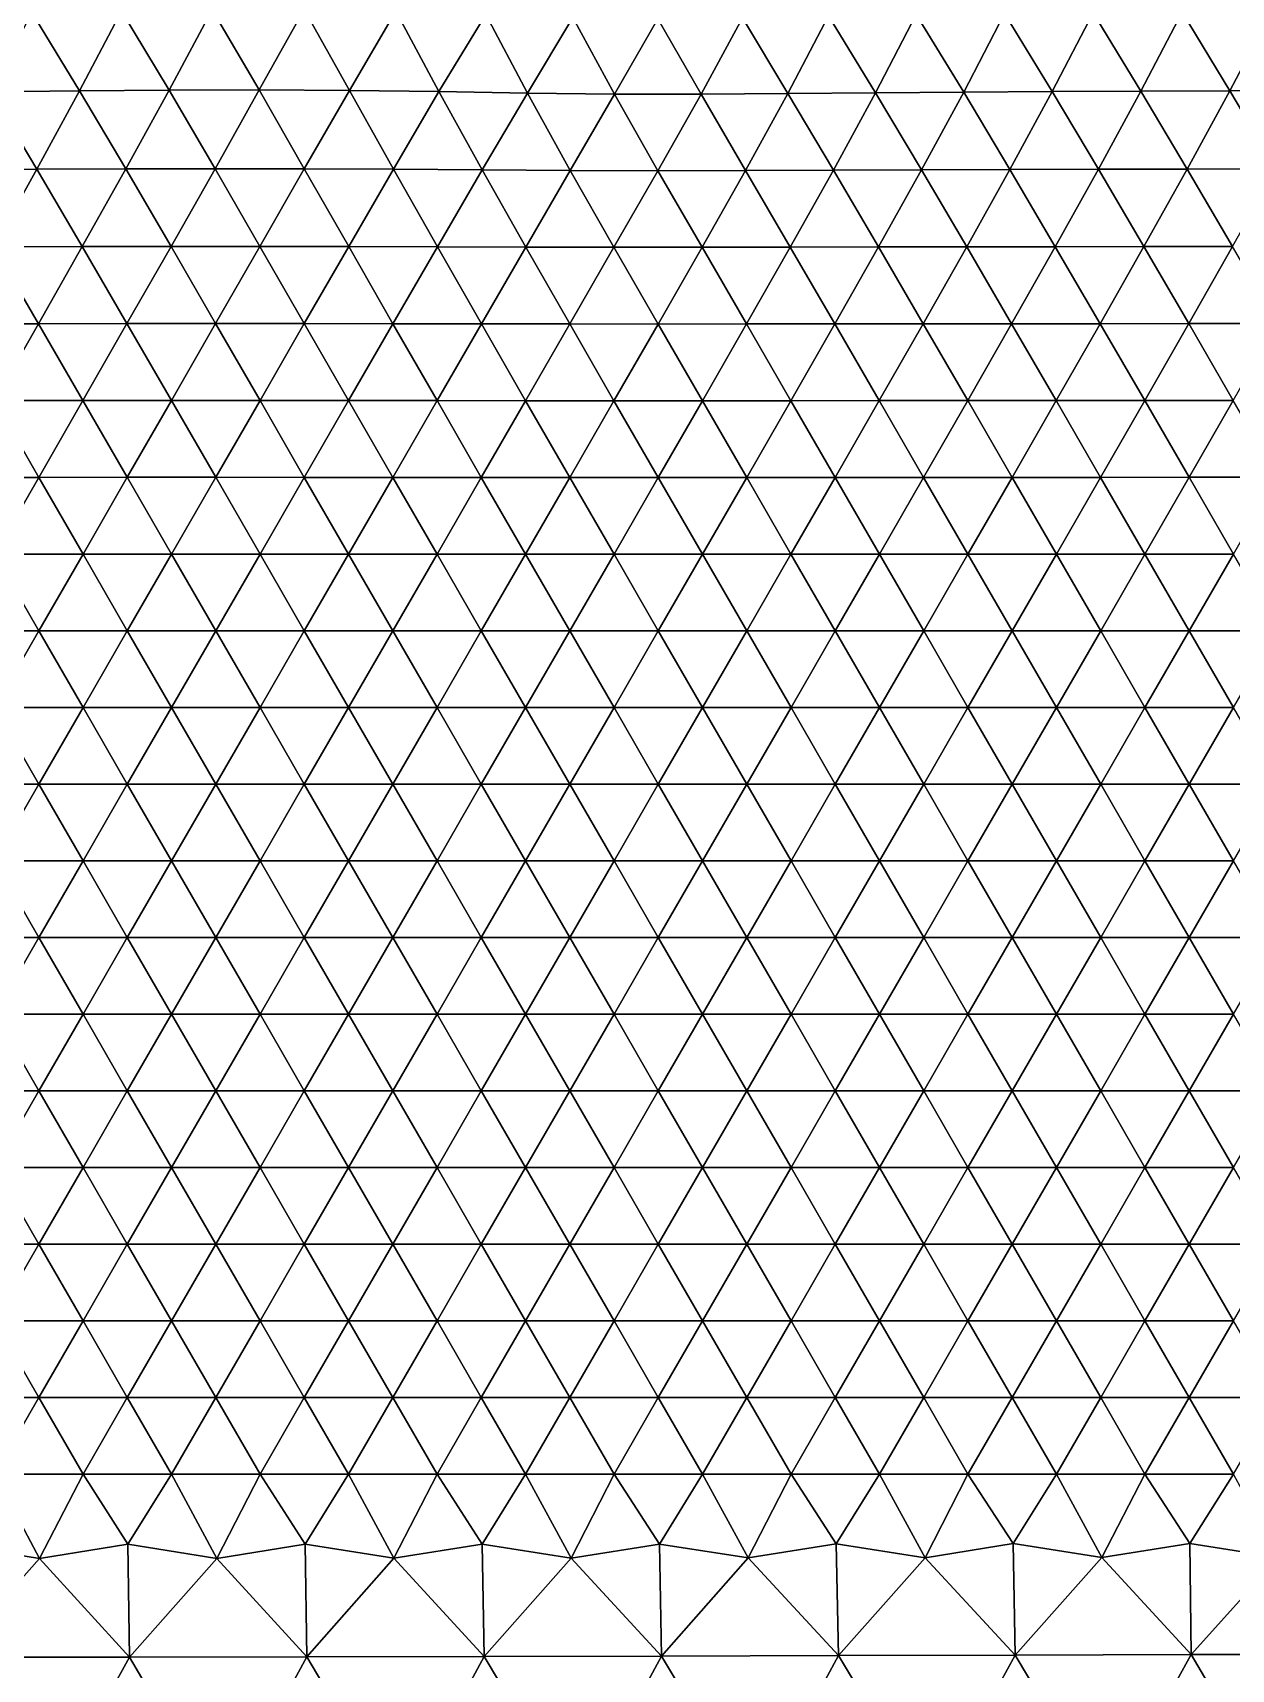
# Model space of a CAD drawing. Header units: metres. Extents: x 0 to 72, y -280 to 0.
# Drawn here: x 6.686 to 9.395, y -7.941 to -4.244 of the extents above; entities that cross this region are included whole.
import ezdxf

# ---------------------------------------------------------------- set-up
doc = ezdxf.new("R2010")
doc.units = ezdxf.units.M

msp = doc.modelspace()

# ---------------------------------------------------------------- linework, layer by layer
at = {"layer": 'layer', "color": 0}
for points in [[(6.59115, -4.37685), (6.79216, -4.37519), (6.68418, -4.19833)], [(6.68418, -4.19833), (6.79216, -4.37519), (6.88671, -4.19528)], [(6.79216, -4.37519), (6.99448, -4.37368), (6.88671, -4.19528)], [(6.88671, -4.19528), (6.99448, -4.37368), (7.09201, -4.19198)], [(6.99448, -4.37368), (7.19802, -4.37293), (7.09201, -4.19198)], [(7.09201, -4.19198), (7.19802, -4.37293), (7.29979, -4.1911)], [(7.19802, -4.37293), (7.40184, -4.37398), (7.29979, -4.1911)], [(7.29979, -4.1911), (7.40184, -4.37398), (7.50704, -4.19522)], [(7.40184, -4.37398), (7.6043, -4.37682), (7.50704, -4.19522)], [(7.50704, -4.19522), (7.6043, -4.37682), (7.71015, -4.20225)], [(7.6043, -4.37682), (7.80411, -4.38022), (7.71015, -4.20225)], [(7.71015, -4.20225), (7.80411, -4.38022), (7.90721, -4.20907)], [(7.80411, -4.38022), (8.00116, -4.38258), (7.90721, -4.20907)], [(7.90721, -4.20907), (8.00116, -4.38258), (8.09906, -4.21239)], [(8.00116, -4.38258), (8.19683, -4.38278), (8.09906, -4.21239)], [(8.09906, -4.21239), (8.19683, -4.38278), (8.29027, -4.21015)], [(8.19683, -4.38278), (8.39312, -4.38116), (8.29027, -4.21015)], [(8.29027, -4.21015), (8.39312, -4.38116), (8.48496, -4.2056)], [(8.39312, -4.38116), (8.59102, -4.37917), (8.48496, -4.2056)], [(8.48496, -4.2056), (8.59102, -4.37917), (8.68291, -4.20222)], [(8.59102, -4.37917), (8.79022, -4.37772), (8.68291, -4.20222)], [(8.68291, -4.20222), (8.79022, -4.37772), (8.8824, -4.20026)], [(8.79022, -4.37772), (8.99017, -4.37676), (8.8824, -4.20026)], [(8.8824, -4.20026), (8.99017, -4.37676), (9.08269, -4.19891)], [(8.99017, -4.37676), (9.19071, -4.3759), (9.08269, -4.19891)], [(9.08269, -4.19891), (9.19071, -4.3759), (9.28387, -4.19734)], [(9.19071, -4.3759), (9.39202, -4.37481), (9.28387, -4.19734)], [(9.28387, -4.19734), (9.39202, -4.37481), (9.48662, -4.19491)], [(9.39202, -4.37481), (9.59446, -4.37353), (9.48662, -4.19491)], [(6.49541, -4.55295), (6.69567, -4.55203), (6.59115, -4.37685)], [(6.59115, -4.37685), (6.69567, -4.55203), (6.79216, -4.37519)], [(6.69567, -4.55203), (6.89664, -4.55126), (6.79216, -4.37519)], [(6.79216, -4.37519), (6.89664, -4.55126), (6.99448, -4.37368)], [(6.89664, -4.55126), (7.09821, -4.55081), (6.99448, -4.37368)], [(6.99448, -4.37368), (7.09821, -4.55081), (7.19802, -4.37293)], [(7.09821, -4.55081), (7.30006, -4.55101), (7.19802, -4.37293)], [(7.19802, -4.37293), (7.30006, -4.55101), (7.40184, -4.37398)], [(7.30006, -4.55101), (7.50154, -4.55203), (7.40184, -4.37398)], [(7.40184, -4.37398), (7.50154, -4.55203), (7.6043, -4.37682)], [(7.50154, -4.55203), (7.70198, -4.55355), (7.6043, -4.37682)], [(7.6043, -4.37682), (7.70198, -4.55355), (7.80411, -4.38022)], [(7.70198, -4.55355), (7.90108, -4.55489), (7.80411, -4.38022)], [(7.80411, -4.38022), (7.90108, -4.55489), (8.00116, -4.38258)], [(7.90108, -4.55489), (8.09922, -4.55544), (8.00116, -4.38258)], [(8.00116, -4.38258), (8.09922, -4.55544), (8.19683, -4.38278)], [(8.09922, -4.55544), (8.2972, -4.55507), (8.19683, -4.38278)], [(8.19683, -4.38278), (8.2972, -4.55507), (8.39312, -4.38116)], [(8.2972, -4.55507), (8.49571, -4.55419), (8.39312, -4.38116)], [(8.39312, -4.38116), (8.49571, -4.55419), (8.59102, -4.37917)], [(8.49571, -4.55419), (8.69495, -4.55333), (8.59102, -4.37917)], [(8.59102, -4.37917), (8.69495, -4.55333), (8.79022, -4.37772)], [(8.69495, -4.55333), (8.89474, -4.55269), (8.79022, -4.37772)], [(8.79022, -4.37772), (8.89474, -4.55269), (8.99017, -4.37676)], [(8.89474, -4.55269), (9.09493, -4.5522), (8.99017, -4.37676)], [(8.99017, -4.37676), (9.09493, -4.5522), (9.19071, -4.3759)], [(9.09493, -4.5522), (9.29551, -4.55168), (9.19071, -4.3759)], [(9.19071, -4.3759), (9.29551, -4.55168), (9.39202, -4.37481)], [(9.29551, -4.55168), (9.49659, -4.55112), (9.39202, -4.37481)], [(9.39202, -4.37481), (9.49659, -4.55112), (9.59446, -4.37353)], [(6.49541, -4.55295), (6.59776, -4.72709), (6.69567, -4.55203)], [(6.59776, -4.72709), (6.79811, -4.72668), (6.69567, -4.55203)], [(6.69567, -4.55203), (6.79811, -4.72668), (6.89664, -4.55126)], [(6.79811, -4.72668), (6.99878, -4.72642), (6.89664, -4.55126)], [(6.89664, -4.55126), (6.99878, -4.72642), (7.09821, -4.55081)], [(6.99878, -4.72642), (7.19964, -4.72642), (7.09821, -4.55081)], [(7.09821, -4.55081), (7.19964, -4.72642), (7.30006, -4.55101)], [(7.19964, -4.72642), (7.40042, -4.72676), (7.30006, -4.55101)], [(7.30006, -4.55101), (7.40042, -4.72676), (7.50154, -4.55203)], [(7.40042, -4.72676), (7.60083, -4.72738), (7.50154, -4.55203)], [(7.50154, -4.55203), (7.60083, -4.72738), (7.70198, -4.55355)], [(7.60083, -4.72738), (7.80065, -4.72805), (7.70198, -4.55355)], [(7.70198, -4.55355), (7.80065, -4.72805), (7.90108, -4.55489)], [(7.80065, -4.72805), (7.99993, -4.72846), (7.90108, -4.55489)], [(7.90108, -4.55489), (7.99993, -4.72846), (8.09922, -4.55544)], [(7.99993, -4.72846), (8.19897, -4.72847), (8.09922, -4.55544)], [(8.09922, -4.55544), (8.19897, -4.72847), (8.2972, -4.55507)], [(8.19897, -4.72847), (8.39811, -4.72816), (8.2972, -4.55507)], [(8.2972, -4.55507), (8.39811, -4.72816), (8.49571, -4.55419)], [(8.39811, -4.72816), (8.59756, -4.72774), (8.49571, -4.55419)], [(8.49571, -4.55419), (8.59756, -4.72774), (8.69495, -4.55333)], [(8.59756, -4.72774), (8.79733, -4.72737), (8.69495, -4.55333)], [(8.69495, -4.55333), (8.79733, -4.72737), (8.89474, -4.55269)], [(8.79733, -4.72737), (8.99735, -4.72708), (8.89474, -4.55269)], [(8.89474, -4.55269), (8.99735, -4.72708), (9.09493, -4.5522)], [(8.99735, -4.72708), (9.19759, -4.72682), (9.09493, -4.5522)], [(9.09493, -4.5522), (9.19759, -4.72682), (9.29551, -4.55168)], [(9.19759, -4.72682), (9.39806, -4.72656), (9.29551, -4.55168)], [(9.29551, -4.55168), (9.39806, -4.72656), (9.49659, -4.55112)], [(6.4989, -4.90119), (6.699, -4.90098), (6.59776, -4.72709)], [(6.59776, -4.72709), (6.699, -4.90098), (6.79811, -4.72668)], [(6.699, -4.90098), (6.89928, -4.90083), (6.79811, -4.72668)], [(6.79811, -4.72668), (6.89928, -4.90083), (6.99878, -4.72642)], [(6.89928, -4.90083), (7.09966, -4.90079), (6.99878, -4.72642)], [(6.99878, -4.72642), (7.09966, -4.90079), (7.19964, -4.72642)], [(7.09966, -4.90079), (7.30004, -4.9009), (7.19964, -4.72642)], [(7.19964, -4.72642), (7.30004, -4.9009), (7.40042, -4.72676)], [(7.30004, -4.9009), (7.5003, -4.90114), (7.40042, -4.72676)], [(7.40042, -4.72676), (7.5003, -4.90114), (7.60083, -4.72738)], [(7.5003, -4.90114), (7.70032, -4.90144), (7.60083, -4.72738)], [(7.60083, -4.72738), (7.70032, -4.90144), (7.80065, -4.72805)], [(7.70032, -4.90144), (7.90007, -4.90168), (7.80065, -4.72805)], [(7.80065, -4.72805), (7.90007, -4.90168), (7.99993, -4.72846)], [(7.90007, -4.90168), (8.09966, -4.90176), (7.99993, -4.72846)], [(7.99993, -4.72846), (8.09966, -4.90176), (8.19897, -4.72847)], [(8.09966, -4.90176), (8.29922, -4.90168), (8.19897, -4.72847)], [(8.19897, -4.72847), (8.29922, -4.90168), (8.39811, -4.72816)], [(8.29922, -4.90168), (8.49889, -4.9015), (8.39811, -4.72816)], [(8.39811, -4.72816), (8.49889, -4.9015), (8.59756, -4.72774)], [(8.49889, -4.9015), (8.69871, -4.9013), (8.59756, -4.72774)], [(8.59756, -4.72774), (8.69871, -4.9013), (8.79733, -4.72737)], [(8.69871, -4.9013), (8.89867, -4.90114), (8.79733, -4.72737)], [(8.79733, -4.72737), (8.89867, -4.90114), (8.99735, -4.72708)], [(8.89867, -4.90114), (9.09875, -4.90101), (8.99735, -4.72708)], [(8.99735, -4.72708), (9.09875, -4.90101), (9.19759, -4.72682)], [(9.09875, -4.90101), (9.29895, -4.90089), (9.19759, -4.72682)], [(9.19759, -4.72682), (9.29895, -4.90089), (9.39806, -4.72656)], [(9.29895, -4.90089), (9.49926, -4.90079), (9.39806, -4.72656)], [(6.4989, -4.90119), (6.5995, -5.0747), (6.699, -4.90098)], [(6.5995, -5.0747), (6.7996, -5.07462), (6.699, -4.90098)], [(6.699, -4.90098), (6.7996, -5.07462), (6.89928, -4.90083)], [(6.7996, -5.07462), (6.99976, -5.07459), (6.89928, -4.90083)], [(6.89928, -4.90083), (6.99976, -5.07459), (7.09966, -4.90079)], [(6.99976, -5.07459), (7.19994, -5.07462), (7.09966, -4.90079)], [(7.09966, -4.90079), (7.19994, -5.07462), (7.30004, -4.9009)], [(7.19994, -5.07462), (7.40008, -5.0747), (7.30004, -4.9009)], [(7.30004, -4.9009), (7.40008, -5.0747), (7.5003, -4.90114)], [(7.40008, -5.0747), (7.60013, -5.07483), (7.5003, -4.90114)], [(7.5003, -4.90114), (7.60013, -5.07483), (7.70032, -4.90144)], [(7.60013, -5.07483), (7.80006, -5.07495), (7.70032, -4.90144)], [(7.70032, -4.90144), (7.80006, -5.07495), (7.90007, -4.90168)], [(7.80006, -5.07495), (7.9999, -5.07502), (7.90007, -4.90168)], [(7.90007, -4.90168), (7.9999, -5.07502), (8.09966, -4.90176)], [(7.9999, -5.07502), (8.1997, -5.07501), (8.09966, -4.90176)], [(8.09966, -4.90176), (8.1997, -5.07501), (8.29922, -4.90168)], [(8.1997, -5.07501), (8.39952, -5.07494), (8.29922, -4.90168)], [(8.29922, -4.90168), (8.39952, -5.07494), (8.49889, -4.9015)], [(8.39952, -5.07494), (8.5994, -5.07485), (8.49889, -4.9015)], [(8.49889, -4.9015), (8.5994, -5.07485), (8.69871, -4.9013)], [(8.5994, -5.07485), (8.79936, -5.07477), (8.69871, -4.9013)], [(8.69871, -4.9013), (8.79936, -5.07477), (8.89867, -4.90114)], [(8.79936, -5.07477), (8.99938, -5.0747), (8.89867, -4.90114)], [(8.89867, -4.90114), (8.99938, -5.0747), (9.09875, -4.90101)], [(8.99938, -5.0747), (9.19946, -5.07464), (9.09875, -4.90101)], [(9.09875, -4.90101), (9.19946, -5.07464), (9.29895, -4.90089)], [(9.19946, -5.07464), (9.39959, -5.07459), (9.29895, -4.90089)], [(9.29895, -4.90089), (9.39959, -5.07459), (9.49926, -4.90079)], [(6.49976, -5.24815), (6.6998, -5.24811), (6.5995, -5.0747)], [(6.5995, -5.0747), (6.6998, -5.24811), (6.7996, -5.07462)], [(6.6998, -5.24811), (6.89986, -5.24808), (6.7996, -5.07462)], [(6.7996, -5.07462), (6.89986, -5.24808), (6.99976, -5.07459)], [(6.89986, -5.24808), (7.09994, -5.24809), (6.99976, -5.07459)], [(6.99976, -5.07459), (7.09994, -5.24809), (7.19994, -5.07462)], [(7.09994, -5.24809), (7.30001, -5.24812), (7.19994, -5.07462)], [(7.19994, -5.07462), (7.30001, -5.24812), (7.40008, -5.0747)], [(7.30001, -5.24812), (7.50005, -5.24817), (7.40008, -5.0747)], [(7.40008, -5.0747), (7.50005, -5.24817), (7.60013, -5.07483)], [(7.50005, -5.24817), (7.70004, -5.24822), (7.60013, -5.07483)], [(7.60013, -5.07483), (7.70004, -5.24822), (7.80006, -5.07495)], [(7.70004, -5.24822), (7.89998, -5.24826), (7.80006, -5.07495)], [(7.80006, -5.07495), (7.89998, -5.24826), (7.9999, -5.07502)], [(7.89998, -5.24826), (8.09989, -5.24827), (7.9999, -5.07502)], [(7.9999, -5.07502), (8.09989, -5.24827), (8.1997, -5.07501)], [(8.09989, -5.24827), (8.2998, -5.24825), (8.1997, -5.07501)], [(8.1997, -5.07501), (8.2998, -5.24825), (8.39952, -5.07494)], [(8.2998, -5.24825), (8.49973, -5.24821), (8.39952, -5.07494)], [(8.39952, -5.07494), (8.49973, -5.24821), (8.5994, -5.07485)], [(8.49973, -5.24821), (8.6997, -5.24817), (8.5994, -5.07485)], [(8.5994, -5.07485), (8.6997, -5.24817), (8.79936, -5.07477)], [(8.6997, -5.24817), (8.8997, -5.24814), (8.79936, -5.07477)], [(8.79936, -5.07477), (8.8997, -5.24814), (8.99938, -5.0747)], [(8.8997, -5.24814), (9.09973, -5.24811), (8.99938, -5.0747)], [(8.99938, -5.0747), (9.09973, -5.24811), (9.19946, -5.07464)], [(9.09973, -5.24811), (9.29978, -5.24808), (9.19946, -5.07464)], [(9.19946, -5.07464), (9.29978, -5.24808), (9.39959, -5.07459)], [(9.29978, -5.24808), (9.49986, -5.24807), (9.39959, -5.07459)], [(6.49976, -5.24815), (6.5999, -5.42144), (6.6998, -5.24811)], [(6.5999, -5.42144), (6.79992, -5.42142), (6.6998, -5.24811)], [(6.6998, -5.24811), (6.79992, -5.42142), (6.89986, -5.24808)], [(6.79992, -5.42142), (6.99996, -5.42142), (6.89986, -5.24808)], [(6.89986, -5.24808), (6.99996, -5.42142), (7.09994, -5.24809)], [(6.99996, -5.42142), (7.19999, -5.42143), (7.09994, -5.24809)], [(7.09994, -5.24809), (7.19999, -5.42143), (7.30001, -5.24812)], [(7.19999, -5.42143), (7.40001, -5.42145), (7.30001, -5.24812)], [(7.30001, -5.24812), (7.40001, -5.42145), (7.50005, -5.24817)], [(7.40001, -5.42145), (7.60002, -5.42148), (7.50005, -5.24817)], [(7.50005, -5.24817), (7.60002, -5.42148), (7.70004, -5.24822)], [(7.60002, -5.42148), (7.8, -5.4215), (7.70004, -5.24822)], [(7.70004, -5.24822), (7.8, -5.4215), (7.89998, -5.24826)], [(7.8, -5.4215), (7.99996, -5.4215), (7.89998, -5.24826)], [(7.89998, -5.24826), (7.99996, -5.4215), (8.09989, -5.24827)], [(7.99996, -5.4215), (8.19992, -5.4215), (8.09989, -5.24827)], [(8.09989, -5.24827), (8.19992, -5.4215), (8.2998, -5.24825)], [(8.19992, -5.4215), (8.39989, -5.42149), (8.2998, -5.24825)], [(8.2998, -5.24825), (8.39989, -5.42149), (8.49973, -5.24821)], [(8.39989, -5.42149), (8.59986, -5.42147), (8.49973, -5.24821)], [(8.49973, -5.24821), (8.59986, -5.42147), (8.6997, -5.24817)], [(8.59986, -5.42147), (8.79986, -5.42145), (8.6997, -5.24817)], [(8.6997, -5.24817), (8.79986, -5.42145), (8.8997, -5.24814)], [(8.79986, -5.42145), (8.99987, -5.42144), (8.8997, -5.24814)], [(8.8997, -5.24814), (8.99987, -5.42144), (9.09973, -5.24811)], [(8.99987, -5.42144), (9.19989, -5.42143), (9.09973, -5.24811)], [(9.09973, -5.24811), (9.19989, -5.42143), (9.29978, -5.24808)], [(9.19989, -5.42143), (9.39992, -5.42142), (9.29978, -5.24808)], [(9.29978, -5.24808), (9.39992, -5.42142), (9.49986, -5.24807)], [(6.49995, -5.5947), (6.69996, -5.59469), (6.5999, -5.42144)], [(6.5999, -5.42144), (6.69996, -5.59469), (6.79992, -5.42142)], [(6.69996, -5.59469), (6.89997, -5.59469), (6.79992, -5.42142)], [(6.79992, -5.42142), (6.89997, -5.59469), (6.99996, -5.42142)], [(6.89997, -5.59469), (7.09999, -5.59469), (6.99996, -5.42142)], [(6.99996, -5.42142), (7.09999, -5.59469), (7.19999, -5.42143)], [(7.09999, -5.59469), (7.3, -5.5947), (7.19999, -5.42143)], [(7.19999, -5.42143), (7.3, -5.5947), (7.40001, -5.42145)], [(7.3, -5.5947), (7.50001, -5.59471), (7.40001, -5.42145)], [(7.40001, -5.42145), (7.50001, -5.59471), (7.60002, -5.42148)], [(7.50001, -5.59471), (7.7, -5.59472), (7.60002, -5.42148)], [(7.60002, -5.42148), (7.7, -5.59472), (7.8, -5.4215)], [(7.7, -5.59472), (7.89999, -5.59473), (7.8, -5.4215)], [(7.8, -5.4215), (7.89999, -5.59473), (7.99996, -5.4215)], [(7.89999, -5.59473), (8.09997, -5.59473), (7.99996, -5.4215)], [(7.99996, -5.4215), (8.09997, -5.59473), (8.19992, -5.4215)], [(8.09997, -5.59473), (8.29995, -5.59472), (8.19992, -5.4215)], [(8.19992, -5.4215), (8.29995, -5.59472), (8.39989, -5.42149)], [(8.29995, -5.59472), (8.49994, -5.59471), (8.39989, -5.42149)], [(8.39989, -5.42149), (8.49994, -5.59471), (8.59986, -5.42147)], [(8.49994, -5.59471), (8.69994, -5.59471), (8.59986, -5.42147)], [(8.59986, -5.42147), (8.69994, -5.59471), (8.79986, -5.42145)], [(8.69994, -5.59471), (8.89994, -5.5947), (8.79986, -5.42145)], [(8.79986, -5.42145), (8.89994, -5.5947), (8.99987, -5.42144)], [(8.89994, -5.5947), (9.09995, -5.59469), (8.99987, -5.42144)], [(8.99987, -5.42144), (9.09995, -5.59469), (9.19989, -5.42143)], [(9.09995, -5.59469), (9.29996, -5.59469), (9.19989, -5.42143)], [(9.19989, -5.42143), (9.29996, -5.59469), (9.39992, -5.42142)], [(9.29996, -5.59469), (9.49998, -5.59469), (9.39992, -5.42142)], [(6.49995, -5.5947), (6.59998, -5.76793), (6.69996, -5.59469)], [(6.59998, -5.76793), (6.79999, -5.76793), (6.69996, -5.59469)], [(6.69996, -5.59469), (6.79999, -5.76793), (6.89997, -5.59469)], [(6.79999, -5.76793), (6.99999, -5.76793), (6.89997, -5.59469)], [(6.89997, -5.59469), (6.99999, -5.76793), (7.09999, -5.59469)], [(6.99999, -5.76793), (7.2, -5.76793), (7.09999, -5.59469)], [(7.09999, -5.59469), (7.2, -5.76793), (7.3, -5.5947)], [(7.2, -5.76793), (7.4, -5.76793), (7.3, -5.5947)], [(7.3, -5.5947), (7.4, -5.76793), (7.50001, -5.59471)], [(7.4, -5.76793), (7.6, -5.76794), (7.50001, -5.59471)], [(7.50001, -5.59471), (7.6, -5.76794), (7.7, -5.59472)], [(7.6, -5.76794), (7.8, -5.76794), (7.7, -5.59472)], [(7.7, -5.59472), (7.8, -5.76794), (7.89999, -5.59473)], [(7.8, -5.76794), (7.99999, -5.76794), (7.89999, -5.59473)], [(7.89999, -5.59473), (7.99999, -5.76794), (8.09997, -5.59473)], [(7.99999, -5.76794), (8.19998, -5.76794), (8.09997, -5.59473)], [(8.09997, -5.59473), (8.19998, -5.76794), (8.29995, -5.59472)], [(8.19998, -5.76794), (8.39997, -5.76794), (8.29995, -5.59472)], [(8.29995, -5.59472), (8.39997, -5.76794), (8.49994, -5.59471)], [(8.39997, -5.76794), (8.59997, -5.76793), (8.49994, -5.59471)], [(8.49994, -5.59471), (8.59997, -5.76793), (8.69994, -5.59471)], [(8.59997, -5.76793), (8.79997, -5.76793), (8.69994, -5.59471)], [(8.69994, -5.59471), (8.79997, -5.76793), (8.89994, -5.5947)], [(8.79997, -5.76793), (8.99997, -5.76793), (8.89994, -5.5947)], [(8.89994, -5.5947), (8.99997, -5.76793), (9.09995, -5.59469)], [(8.99997, -5.76793), (9.19998, -5.76792), (9.09995, -5.59469)], [(9.09995, -5.59469), (9.19998, -5.76792), (9.29996, -5.59469)], [(9.19998, -5.76792), (9.39999, -5.76792), (9.29996, -5.59469)], [(9.29996, -5.59469), (9.39999, -5.76792), (9.49998, -5.59469)], [(6.49999, -5.94114), (6.69999, -5.94114), (6.59998, -5.76793)], [(6.59998, -5.76793), (6.69999, -5.94114), (6.79999, -5.76793)], [(6.69999, -5.94114), (6.9, -5.94114), (6.79999, -5.76793)], [(6.79999, -5.76793), (6.9, -5.94114), (6.99999, -5.76793)], [(6.9, -5.94114), (7.1, -5.94114), (6.99999, -5.76793)], [(6.99999, -5.76793), (7.1, -5.94114), (7.2, -5.76793)], [(7.1, -5.94114), (7.3, -5.94115), (7.2, -5.76793)], [(7.2, -5.76793), (7.3, -5.94115), (7.4, -5.76793)], [(7.3, -5.94115), (7.5, -5.94115), (7.4, -5.76793)], [(7.4, -5.76793), (7.5, -5.94115), (7.6, -5.76794)], [(7.5, -5.94115), (7.7, -5.94115), (7.6, -5.76794)], [(7.6, -5.76794), (7.7, -5.94115), (7.8, -5.76794)], [(7.7, -5.94115), (7.9, -5.94115), (7.8, -5.76794)], [(7.8, -5.76794), (7.9, -5.94115), (7.99999, -5.76794)], [(7.9, -5.94115), (8.09999, -5.94115), (7.99999, -5.76794)], [(7.99999, -5.76794), (8.09999, -5.94115), (8.19998, -5.76794)], [(8.09999, -5.94115), (8.29999, -5.94115), (8.19998, -5.76794)], [(8.19998, -5.76794), (8.29999, -5.94115), (8.39997, -5.76794)], [(8.29999, -5.94115), (8.49999, -5.94115), (8.39997, -5.76794)], [(8.39997, -5.76794), (8.49999, -5.94115), (8.59997, -5.76793)], [(8.49999, -5.94115), (8.69999, -5.94115), (8.59997, -5.76793)], [(8.59997, -5.76793), (8.69999, -5.94115), (8.79997, -5.76793)], [(8.69999, -5.94115), (8.89999, -5.94114), (8.79997, -5.76793)], [(8.79997, -5.76793), (8.89999, -5.94114), (8.99997, -5.76793)], [(8.89999, -5.94114), (9.09999, -5.94114), (8.99997, -5.76793)], [(8.99997, -5.76793), (9.09999, -5.94114), (9.19998, -5.76792)], [(9.09999, -5.94114), (9.29999, -5.94114), (9.19998, -5.76792)], [(9.19998, -5.76792), (9.29999, -5.94114), (9.39999, -5.76792)], [(9.29999, -5.94114), (9.5, -5.94114), (9.39999, -5.76792)], [(6.49999, -5.94114), (6.6, -6.11435), (6.69999, -5.94114)], [(6.6, -6.11435), (6.8, -6.11435), (6.69999, -5.94114)], [(6.69999, -5.94114), (6.8, -6.11435), (6.9, -5.94114)], [(6.8, -6.11435), (7, -6.11435), (6.9, -5.94114)], [(6.9, -5.94114), (7, -6.11435), (7.1, -5.94114)], [(7, -6.11435), (7.2, -6.11436), (7.1, -5.94114)], [(7.1, -5.94114), (7.2, -6.11436), (7.3, -5.94115)], [(7.2, -6.11436), (7.4, -6.11436), (7.3, -5.94115)], [(7.3, -5.94115), (7.4, -6.11436), (7.5, -5.94115)], [(7.4, -6.11436), (7.6, -6.11436), (7.5, -5.94115)], [(7.5, -5.94115), (7.6, -6.11436), (7.7, -5.94115)], [(7.6, -6.11436), (7.8, -6.11436), (7.7, -5.94115)], [(7.7, -5.94115), (7.8, -6.11436), (7.9, -5.94115)], [(7.8, -6.11436), (8, -6.11436), (7.9, -5.94115)], [(7.9, -5.94115), (8, -6.11436), (8.09999, -5.94115)], [(8, -6.11436), (8.2, -6.11436), (8.09999, -5.94115)], [(8.09999, -5.94115), (8.2, -6.11436), (8.29999, -5.94115)], [(8.2, -6.11436), (8.39999, -6.11436), (8.29999, -5.94115)], [(8.29999, -5.94115), (8.39999, -6.11436), (8.49999, -5.94115)], [(8.39999, -6.11436), (8.59999, -6.11436), (8.49999, -5.94115)], [(8.49999, -5.94115), (8.59999, -6.11436), (8.69999, -5.94115)], [(8.59999, -6.11436), (8.79999, -6.11435), (8.69999, -5.94115)], [(8.69999, -5.94115), (8.79999, -6.11435), (8.89999, -5.94114)], [(8.79999, -6.11435), (9, -6.11435), (8.89999, -5.94114)], [(8.89999, -5.94114), (9, -6.11435), (9.09999, -5.94114)], [(9, -6.11435), (9.2, -6.11435), (9.09999, -5.94114)], [(9.09999, -5.94114), (9.2, -6.11435), (9.29999, -5.94114)], [(9.2, -6.11435), (9.4, -6.11435), (9.29999, -5.94114)], [(9.29999, -5.94114), (9.4, -6.11435), (9.5, -5.94114)], [(6.5, -6.28756), (6.7, -6.28756), (6.6, -6.11435)], [(6.6, -6.11435), (6.7, -6.28756), (6.8, -6.11435)], [(6.7, -6.28756), (6.9, -6.28756), (6.8, -6.11435)], [(6.8, -6.11435), (6.9, -6.28756), (7, -6.11435)], [(6.9, -6.28756), (7.1, -6.28756), (7, -6.11435)], [(7, -6.11435), (7.1, -6.28756), (7.2, -6.11436)], [(7.1, -6.28756), (7.3, -6.28756), (7.2, -6.11436)], [(7.2, -6.11436), (7.3, -6.28756), (7.4, -6.11436)], [(7.3, -6.28756), (7.5, -6.28756), (7.4, -6.11436)], [(7.4, -6.11436), (7.5, -6.28756), (7.6, -6.11436)], [(7.5, -6.28756), (7.7, -6.28756), (7.6, -6.11436)], [(7.6, -6.11436), (7.7, -6.28756), (7.8, -6.11436)], [(7.7, -6.28756), (7.9, -6.28756), (7.8, -6.11436)], [(7.8, -6.11436), (7.9, -6.28756), (8, -6.11436)], [(7.9, -6.28756), (8.1, -6.28756), (8, -6.11436)], [(8, -6.11436), (8.1, -6.28756), (8.2, -6.11436)], [(8.1, -6.28756), (8.3, -6.28756), (8.2, -6.11436)], [(8.2, -6.11436), (8.3, -6.28756), (8.39999, -6.11436)], [(8.3, -6.28756), (8.5, -6.28756), (8.39999, -6.11436)], [(8.39999, -6.11436), (8.5, -6.28756), (8.59999, -6.11436)], [(8.5, -6.28756), (8.7, -6.28756), (8.59999, -6.11436)], [(8.59999, -6.11436), (8.7, -6.28756), (8.79999, -6.11435)], [(8.7, -6.28756), (8.9, -6.28756), (8.79999, -6.11435)], [(8.79999, -6.11435), (8.9, -6.28756), (9, -6.11435)], [(8.9, -6.28756), (9.1, -6.28756), (9, -6.11435)], [(9, -6.11435), (9.1, -6.28756), (9.2, -6.11435)], [(9.1, -6.28756), (9.3, -6.28756), (9.2, -6.11435)], [(9.2, -6.11435), (9.3, -6.28756), (9.4, -6.11435)], [(9.3, -6.28756), (9.5, -6.28756), (9.4, -6.11435)], [(6.5, -6.28756), (6.6, -6.46077), (6.7, -6.28756)], [(6.6, -6.46077), (6.8, -6.46077), (6.7, -6.28756)], [(6.7, -6.28756), (6.8, -6.46077), (6.9, -6.28756)], [(6.8, -6.46077), (7, -6.46077), (6.9, -6.28756)], [(6.9, -6.28756), (7, -6.46077), (7.1, -6.28756)], [(7, -6.46077), (7.2, -6.46077), (7.1, -6.28756)], [(7.1, -6.28756), (7.2, -6.46077), (7.3, -6.28756)], [(7.2, -6.46077), (7.4, -6.46077), (7.3, -6.28756)], [(7.3, -6.28756), (7.4, -6.46077), (7.5, -6.28756)], [(7.4, -6.46077), (7.6, -6.46077), (7.5, -6.28756)], [(7.5, -6.28756), (7.6, -6.46077), (7.7, -6.28756)], [(7.6, -6.46077), (7.8, -6.46077), (7.7, -6.28756)], [(7.7, -6.28756), (7.8, -6.46077), (7.9, -6.28756)], [(7.8, -6.46077), (8, -6.46077), (7.9, -6.28756)], [(7.9, -6.28756), (8, -6.46077), (8.1, -6.28756)], [(8, -6.46077), (8.2, -6.46077), (8.1, -6.28756)], [(8.1, -6.28756), (8.2, -6.46077), (8.3, -6.28756)], [(8.2, -6.46077), (8.4, -6.46077), (8.3, -6.28756)], [(8.3, -6.28756), (8.4, -6.46077), (8.5, -6.28756)], [(8.4, -6.46077), (8.6, -6.46077), (8.5, -6.28756)], [(8.5, -6.28756), (8.6, -6.46077), (8.7, -6.28756)], [(8.6, -6.46077), (8.8, -6.46077), (8.7, -6.28756)], [(8.7, -6.28756), (8.8, -6.46077), (8.9, -6.28756)], [(8.8, -6.46077), (9, -6.46077), (8.9, -6.28756)], [(8.9, -6.28756), (9, -6.46077), (9.1, -6.28756)], [(9, -6.46077), (9.2, -6.46077), (9.1, -6.28756)], [(9.1, -6.28756), (9.2, -6.46077), (9.3, -6.28756)], [(9.2, -6.46077), (9.4, -6.46077), (9.3, -6.28756)], [(9.3, -6.28756), (9.4, -6.46077), (9.5, -6.28756)], [(6.5, -6.63397), (6.7, -6.63397), (6.6, -6.46077)], [(6.6, -6.46077), (6.7, -6.63397), (6.8, -6.46077)], [(6.7, -6.63397), (6.9, -6.63397), (6.8, -6.46077)], [(6.8, -6.46077), (6.9, -6.63397), (7, -6.46077)], [(6.9, -6.63397), (7.1, -6.63397), (7, -6.46077)], [(7, -6.46077), (7.1, -6.63397), (7.2, -6.46077)], [(7.1, -6.63397), (7.3, -6.63397), (7.2, -6.46077)], [(7.2, -6.46077), (7.3, -6.63397), (7.4, -6.46077)], [(7.3, -6.63397), (7.5, -6.63397), (7.4, -6.46077)], [(7.4, -6.46077), (7.5, -6.63397), (7.6, -6.46077)], [(7.5, -6.63397), (7.7, -6.63397), (7.6, -6.46077)], [(7.6, -6.46077), (7.7, -6.63397), (7.8, -6.46077)], [(7.7, -6.63397), (7.9, -6.63397), (7.8, -6.46077)], [(7.8, -6.46077), (7.9, -6.63397), (8, -6.46077)], [(7.9, -6.63397), (8.1, -6.63397), (8, -6.46077)], [(8, -6.46077), (8.1, -6.63397), (8.2, -6.46077)], [(8.1, -6.63397), (8.3, -6.63397), (8.2, -6.46077)], [(8.2, -6.46077), (8.3, -6.63397), (8.4, -6.46077)], [(8.3, -6.63397), (8.5, -6.63397), (8.4, -6.46077)], [(8.4, -6.46077), (8.5, -6.63397), (8.6, -6.46077)], [(8.5, -6.63397), (8.7, -6.63397), (8.6, -6.46077)], [(8.6, -6.46077), (8.7, -6.63397), (8.8, -6.46077)], [(8.7, -6.63397), (8.9, -6.63397), (8.8, -6.46077)], [(8.8, -6.46077), (8.9, -6.63397), (9, -6.46077)], [(8.9, -6.63397), (9.1, -6.63397), (9, -6.46077)], [(9, -6.46077), (9.1, -6.63397), (9.2, -6.46077)], [(9.1, -6.63397), (9.3, -6.63397), (9.2, -6.46077)], [(9.2, -6.46077), (9.3, -6.63397), (9.4, -6.46077)], [(9.3, -6.63397), (9.5, -6.63397), (9.4, -6.46077)], [(6.5, -6.63397), (6.6, -6.80718), (6.7, -6.63397)], [(6.6, -6.80718), (6.8, -6.80718), (6.7, -6.63397)], [(6.7, -6.63397), (6.8, -6.80718), (6.9, -6.63397)], [(6.8, -6.80718), (7, -6.80718), (6.9, -6.63397)], [(6.9, -6.63397), (7, -6.80718), (7.1, -6.63397)], [(7, -6.80718), (7.2, -6.80718), (7.1, -6.63397)], [(7.1, -6.63397), (7.2, -6.80718), (7.3, -6.63397)], [(7.2, -6.80718), (7.4, -6.80718), (7.3, -6.63397)], [(7.3, -6.63397), (7.4, -6.80718), (7.5, -6.63397)], [(7.4, -6.80718), (7.6, -6.80718), (7.5, -6.63397)], [(7.5, -6.63397), (7.6, -6.80718), (7.7, -6.63397)], [(7.6, -6.80718), (7.8, -6.80718), (7.7, -6.63397)], [(7.7, -6.63397), (7.8, -6.80718), (7.9, -6.63397)], [(7.8, -6.80718), (8, -6.80718), (7.9, -6.63397)], [(7.9, -6.63397), (8, -6.80718), (8.1, -6.63397)], [(8, -6.80718), (8.2, -6.80718), (8.1, -6.63397)], [(8.1, -6.63397), (8.2, -6.80718), (8.3, -6.63397)], [(8.2, -6.80718), (8.4, -6.80718), (8.3, -6.63397)], [(8.3, -6.63397), (8.4, -6.80718), (8.5, -6.63397)], [(8.4, -6.80718), (8.6, -6.80718), (8.5, -6.63397)], [(8.5, -6.63397), (8.6, -6.80718), (8.7, -6.63397)], [(8.6, -6.80718), (8.8, -6.80718), (8.7, -6.63397)], [(8.7, -6.63397), (8.8, -6.80718), (8.9, -6.63397)], [(8.8, -6.80718), (9, -6.80718), (8.9, -6.63397)], [(8.9, -6.63397), (9, -6.80718), (9.1, -6.63397)], [(9, -6.80718), (9.2, -6.80718), (9.1, -6.63397)], [(9.1, -6.63397), (9.2, -6.80718), (9.3, -6.63397)], [(9.2, -6.80718), (9.4, -6.80718), (9.3, -6.63397)], [(9.3, -6.63397), (9.4, -6.80718), (9.5, -6.63397)], [(6.5, -6.98038), (6.7, -6.98038), (6.6, -6.80718)], [(6.6, -6.80718), (6.7, -6.98038), (6.8, -6.80718)], [(6.7, -6.98038), (6.9, -6.98038), (6.8, -6.80718)], [(6.8, -6.80718), (6.9, -6.98038), (7, -6.80718)], [(6.9, -6.98038), (7.1, -6.98038), (7, -6.80718)], [(7, -6.80718), (7.1, -6.98038), (7.2, -6.80718)], [(7.1, -6.98038), (7.3, -6.98038), (7.2, -6.80718)], [(7.2, -6.80718), (7.3, -6.98038), (7.4, -6.80718)], [(7.3, -6.98038), (7.5, -6.98038), (7.4, -6.80718)], [(7.4, -6.80718), (7.5, -6.98038), (7.6, -6.80718)], [(7.5, -6.98038), (7.7, -6.98038), (7.6, -6.80718)], [(7.6, -6.80718), (7.7, -6.98038), (7.8, -6.80718)], [(7.7, -6.98038), (7.9, -6.98038), (7.8, -6.80718)], [(7.8, -6.80718), (7.9, -6.98038), (8, -6.80718)], [(7.9, -6.98038), (8.1, -6.98038), (8, -6.80718)], [(8, -6.80718), (8.1, -6.98038), (8.2, -6.80718)], [(8.1, -6.98038), (8.3, -6.98038), (8.2, -6.80718)], [(8.2, -6.80718), (8.3, -6.98038), (8.4, -6.80718)], [(8.3, -6.98038), (8.5, -6.98038), (8.4, -6.80718)], [(8.4, -6.80718), (8.5, -6.98038), (8.6, -6.80718)], [(8.5, -6.98038), (8.7, -6.98038), (8.6, -6.80718)], [(8.6, -6.80718), (8.7, -6.98038), (8.8, -6.80718)], [(8.7, -6.98038), (8.9, -6.98038), (8.8, -6.80718)], [(8.8, -6.80718), (8.9, -6.98038), (9, -6.80718)], [(8.9, -6.98038), (9.1, -6.98038), (9, -6.80718)], [(9, -6.80718), (9.1, -6.98038), (9.2, -6.80718)], [(9.1, -6.98038), (9.3, -6.98038), (9.2, -6.80718)], [(9.2, -6.80718), (9.3, -6.98038), (9.4, -6.80718)], [(9.3, -6.98038), (9.5, -6.98038), (9.4, -6.80718)], [(6.5, -6.98038), (6.6, -7.15359), (6.7, -6.98038)], [(6.6, -7.15359), (6.8, -7.15359), (6.7, -6.98038)], [(6.7, -6.98038), (6.8, -7.15359), (6.9, -6.98038)], [(6.8, -7.15359), (7, -7.15359), (6.9, -6.98038)], [(6.9, -6.98038), (7, -7.15359), (7.1, -6.98038)], [(7, -7.15359), (7.2, -7.15359), (7.1, -6.98038)], [(7.1, -6.98038), (7.2, -7.15359), (7.3, -6.98038)], [(7.2, -7.15359), (7.4, -7.15359), (7.3, -6.98038)], [(7.3, -6.98038), (7.4, -7.15359), (7.5, -6.98038)], [(7.4, -7.15359), (7.6, -7.15359), (7.5, -6.98038)], [(7.5, -6.98038), (7.6, -7.15359), (7.7, -6.98038)], [(7.6, -7.15359), (7.8, -7.15359), (7.7, -6.98038)], [(7.7, -6.98038), (7.8, -7.15359), (7.9, -6.98038)], [(7.8, -7.15359), (8, -7.15359), (7.9, -6.98038)], [(7.9, -6.98038), (8, -7.15359), (8.1, -6.98038)], [(8, -7.15359), (8.2, -7.15359), (8.1, -6.98038)], [(8.1, -6.98038), (8.2, -7.15359), (8.3, -6.98038)], [(8.2, -7.15359), (8.4, -7.15359), (8.3, -6.98038)], [(8.3, -6.98038), (8.4, -7.15359), (8.5, -6.98038)], [(8.4, -7.15359), (8.6, -7.15359), (8.5, -6.98038)], [(8.5, -6.98038), (8.6, -7.15359), (8.7, -6.98038)], [(8.6, -7.15359), (8.8, -7.15359), (8.7, -6.98038)], [(8.7, -6.98038), (8.8, -7.15359), (8.9, -6.98038)], [(8.8, -7.15359), (9, -7.15359), (8.9, -6.98038)], [(8.9, -6.98038), (9, -7.15359), (9.1, -6.98038)], [(9, -7.15359), (9.2, -7.15359), (9.1, -6.98038)], [(9.1, -6.98038), (9.2, -7.15359), (9.3, -6.98038)], [(9.2, -7.15359), (9.4, -7.15359), (9.3, -6.98038)], [(9.3, -6.98038), (9.4, -7.15359), (9.5, -6.98038)], [(6.5, -7.32679), (6.7, -7.32679), (6.6, -7.15359)], [(6.6, -7.15359), (6.7, -7.32679), (6.8, -7.15359)], [(6.7, -7.32679), (6.9, -7.32679), (6.8, -7.15359)], [(6.8, -7.15359), (6.9, -7.32679), (7, -7.15359)], [(6.9, -7.32679), (7.1, -7.32679), (7, -7.15359)], [(7, -7.15359), (7.1, -7.32679), (7.2, -7.15359)], [(7.1, -7.32679), (7.3, -7.32679), (7.2, -7.15359)], [(7.2, -7.15359), (7.3, -7.32679), (7.4, -7.15359)], [(7.3, -7.32679), (7.5, -7.32679), (7.4, -7.15359)], [(7.4, -7.15359), (7.5, -7.32679), (7.6, -7.15359)], [(7.5, -7.32679), (7.7, -7.32679), (7.6, -7.15359)], [(7.6, -7.15359), (7.7, -7.32679), (7.8, -7.15359)], [(7.7, -7.32679), (7.9, -7.32679), (7.8, -7.15359)], [(7.8, -7.15359), (7.9, -7.32679), (8, -7.15359)], [(7.9, -7.32679), (8.1, -7.32679), (8, -7.15359)], [(8, -7.15359), (8.1, -7.32679), (8.2, -7.15359)], [(8.1, -7.32679), (8.3, -7.32679), (8.2, -7.15359)], [(8.2, -7.15359), (8.3, -7.32679), (8.4, -7.15359)], [(8.3, -7.32679), (8.5, -7.32679), (8.4, -7.15359)], [(8.4, -7.15359), (8.5, -7.32679), (8.6, -7.15359)], [(8.5, -7.32679), (8.7, -7.32679), (8.6, -7.15359)], [(8.6, -7.15359), (8.7, -7.32679), (8.8, -7.15359)], [(8.7, -7.32679), (8.9, -7.32679), (8.8, -7.15359)], [(8.8, -7.15359), (8.9, -7.32679), (9, -7.15359)], [(8.9, -7.32679), (9.1, -7.32679), (9, -7.15359)], [(9, -7.15359), (9.1, -7.32679), (9.2, -7.15359)], [(9.1, -7.32679), (9.3, -7.32679), (9.2, -7.15359)], [(9.2, -7.15359), (9.3, -7.32679), (9.4, -7.15359)], [(9.3, -7.32679), (9.5, -7.32679), (9.4, -7.15359)], [(6.5, -7.32679), (6.6, -7.5), (6.7, -7.32679)], [(6.6, -7.5), (6.8, -7.5), (6.7, -7.32679)], [(6.7, -7.32679), (6.8, -7.5), (6.9, -7.32679)], [(6.8, -7.5), (7, -7.5), (6.9, -7.32679)], [(6.9, -7.32679), (7, -7.5), (7.1, -7.32679)], [(7, -7.5), (7.2, -7.5), (7.1, -7.32679)], [(7.1, -7.32679), (7.2, -7.5), (7.3, -7.32679)], [(7.2, -7.5), (7.4, -7.5), (7.3, -7.32679)], [(7.3, -7.32679), (7.4, -7.5), (7.5, -7.32679)], [(7.4, -7.5), (7.6, -7.5), (7.5, -7.32679)], [(7.5, -7.32679), (7.6, -7.5), (7.7, -7.32679)], [(7.6, -7.5), (7.8, -7.5), (7.7, -7.32679)], [(7.7, -7.32679), (7.8, -7.5), (7.9, -7.32679)], [(7.8, -7.5), (8, -7.5), (7.9, -7.32679)], [(7.9, -7.32679), (8, -7.5), (8.1, -7.32679)], [(8, -7.5), (8.2, -7.5), (8.1, -7.32679)], [(8.1, -7.32679), (8.2, -7.5), (8.3, -7.32679)], [(8.2, -7.5), (8.4, -7.5), (8.3, -7.32679)], [(8.3, -7.32679), (8.4, -7.5), (8.5, -7.32679)], [(8.4, -7.5), (8.6, -7.5), (8.5, -7.32679)], [(8.5, -7.32679), (8.6, -7.5), (8.7, -7.32679)], [(8.6, -7.5), (8.8, -7.5), (8.7, -7.32679)], [(8.7, -7.32679), (8.8, -7.5), (8.9, -7.32679)], [(8.8, -7.5), (9, -7.5), (8.9, -7.32679)], [(8.9, -7.32679), (9, -7.5), (9.1, -7.32679)], [(9, -7.5), (9.2, -7.5), (9.1, -7.32679)], [(9.1, -7.32679), (9.2, -7.5), (9.3, -7.32679)], [(9.2, -7.5), (9.4, -7.5), (9.3, -7.32679)], [(9.3, -7.32679), (9.4, -7.5), (9.5, -7.32679)], [(6.70173, -7.69036), (6.6, -7.5), (6.50116, -7.65841)], [(6.8, -7.5), (6.6, -7.5), (6.70173, -7.69036)], [(6.90153, -7.65846), (6.8, -7.5), (6.70173, -7.69036)], [(7, -7.5), (6.8, -7.5), (6.90153, -7.65846)], [(7.10221, -7.69033), (7, -7.5), (6.90153, -7.65846)], [(7.2, -7.5), (7, -7.5), (7.10221, -7.69033)], [(7.30192, -7.65838), (7.2, -7.5), (7.10221, -7.69033)], [(7.4, -7.5), (7.2, -7.5), (7.30192, -7.65838)], [(7.50266, -7.69013), (7.4, -7.5), (7.30192, -7.65838)], [(7.6, -7.5), (7.4, -7.5), (7.50266, -7.69013)], [(7.70224, -7.65817), (7.6, -7.5), (7.50266, -7.69013)], [(7.8, -7.5), (7.6, -7.5), (7.70224, -7.65817)], [(7.90299, -7.68977), (7.8, -7.5), (7.70224, -7.65817)], [(8, -7.5), (7.8, -7.5), (7.90299, -7.68977)], [(8.10244, -7.65784), (8, -7.5), (7.90299, -7.68977)], [(8.2, -7.5), (8, -7.5), (8.10244, -7.65784)], [(8.30309, -7.68929), (8.2, -7.5), (8.10244, -7.65784)], [(8.4, -7.5), (8.2, -7.5), (8.30309, -7.68929)], [(8.50242, -7.65743), (8.4, -7.5), (8.30309, -7.68929)], [(8.6, -7.5), (8.4, -7.5), (8.50242, -7.65743)], [(8.70289, -7.68876), (8.6, -7.5), (8.50242, -7.65743)], [(8.8, -7.5), (8.6, -7.5), (8.70289, -7.68876)], [(8.90215, -7.65701), (8.8, -7.5), (8.70289, -7.68876)], [(9, -7.5), (8.8, -7.5), (8.90215, -7.65701)], [(9.10239, -7.68829), (9, -7.5), (8.90215, -7.65701)], [(9.2, -7.5), (9, -7.5), (9.10239, -7.68829)], [(9.30164, -7.65669), (9.2, -7.5), (9.10239, -7.68829)], [(9.4, -7.5), (9.2, -7.5), (9.30164, -7.65669)], [(9.50169, -7.68801), (9.4, -7.5), (9.30164, -7.65669)], [(6.70173, -7.69036), (6.50116, -7.65841), (6.50363, -7.91325)], [(6.90153, -7.65846), (6.70173, -7.69036), (6.90475, -7.91335)], [(7.10221, -7.69033), (6.90153, -7.65846), (6.90475, -7.91335)], [(7.30192, -7.65838), (7.10221, -7.69033), (7.30588, -7.91304)], [(7.50266, -7.69013), (7.30192, -7.65838), (7.30588, -7.91304)], [(7.70224, -7.65817), (7.50266, -7.69013), (7.70681, -7.91232)], [(7.90299, -7.68977), (7.70224, -7.65817), (7.70681, -7.91232)], [(8.10734, -7.91127), (7.90299, -7.68977), (7.70681, -7.91232)], [(8.10244, -7.65784), (7.90299, -7.68977), (8.10734, -7.91127)], [(8.30309, -7.68929), (8.10244, -7.65784), (8.10734, -7.91127)], [(8.5072, -7.91), (8.30309, -7.68929), (8.10734, -7.91127)], [(8.50242, -7.65743), (8.30309, -7.68929), (8.5072, -7.91)], [(8.70289, -7.68876), (8.50242, -7.65743), (8.5072, -7.91)], [(8.90633, -7.90874), (8.70289, -7.68876), (8.5072, -7.91)], [(8.90215, -7.65701), (8.70289, -7.68876), (8.90633, -7.90874)], [(9.10239, -7.68829), (8.90215, -7.65701), (8.90633, -7.90874)], [(9.30474, -7.90781), (9.10239, -7.68829), (8.90633, -7.90874)], [(9.30164, -7.65669), (9.10239, -7.68829), (9.30474, -7.90781)], [(9.50169, -7.68801), (9.30164, -7.65669), (9.30474, -7.90781)], [(9.70302, -7.9075), (9.50169, -7.68801), (9.30474, -7.90781)], [(6.90475, -7.91335), (6.70173, -7.69036), (6.50363, -7.91325)], [(7.30588, -7.91304), (7.10221, -7.69033), (6.90475, -7.91335)], [(7.70681, -7.91232), (7.50266, -7.69013), (7.30588, -7.91304)], [(8.10734, -7.91127), (7.70681, -7.91232), (7.91695, -8.26338)], [(8.31735, -8.26064), (8.10734, -7.91127), (7.91695, -8.26338)], [(8.5072, -7.91), (8.10734, -7.91127), (8.31735, -8.26064)], [(8.71588, -8.25718), (8.5072, -7.91), (8.31735, -8.26064)], [(8.90633, -7.90874), (8.5072, -7.91), (8.71588, -8.25718)], [(9.11294, -8.25465), (8.90633, -7.90874), (8.71588, -8.25718)], [(9.30474, -7.90781), (8.90633, -7.90874), (9.11294, -8.25465)], [(9.50798, -8.25305), (9.30474, -7.90781), (9.11294, -8.25465)], [(9.70302, -7.9075), (9.30474, -7.90781), (9.50798, -8.25305)], [(6.70997, -8.26777), (6.50363, -7.91325), (6.3076, -8.26715)], [(6.90475, -7.91335), (6.50363, -7.91325), (6.70997, -8.26777)], [(7.11285, -8.26718), (6.90475, -7.91335), (6.70997, -8.26777)], [(7.30588, -7.91304), (6.90475, -7.91335), (7.11285, -8.26718)], [(7.51519, -8.2659), (7.30588, -7.91304), (7.11285, -8.26718)], [(7.70681, -7.91232), (7.30588, -7.91304), (7.51519, -8.2659)], [(7.91695, -8.26338), (7.70681, -7.91232), (7.51519, -8.2659)]]:
    msp.add_3dface(points, dxfattribs=at)

doc.saveas('drawing.dxf')
